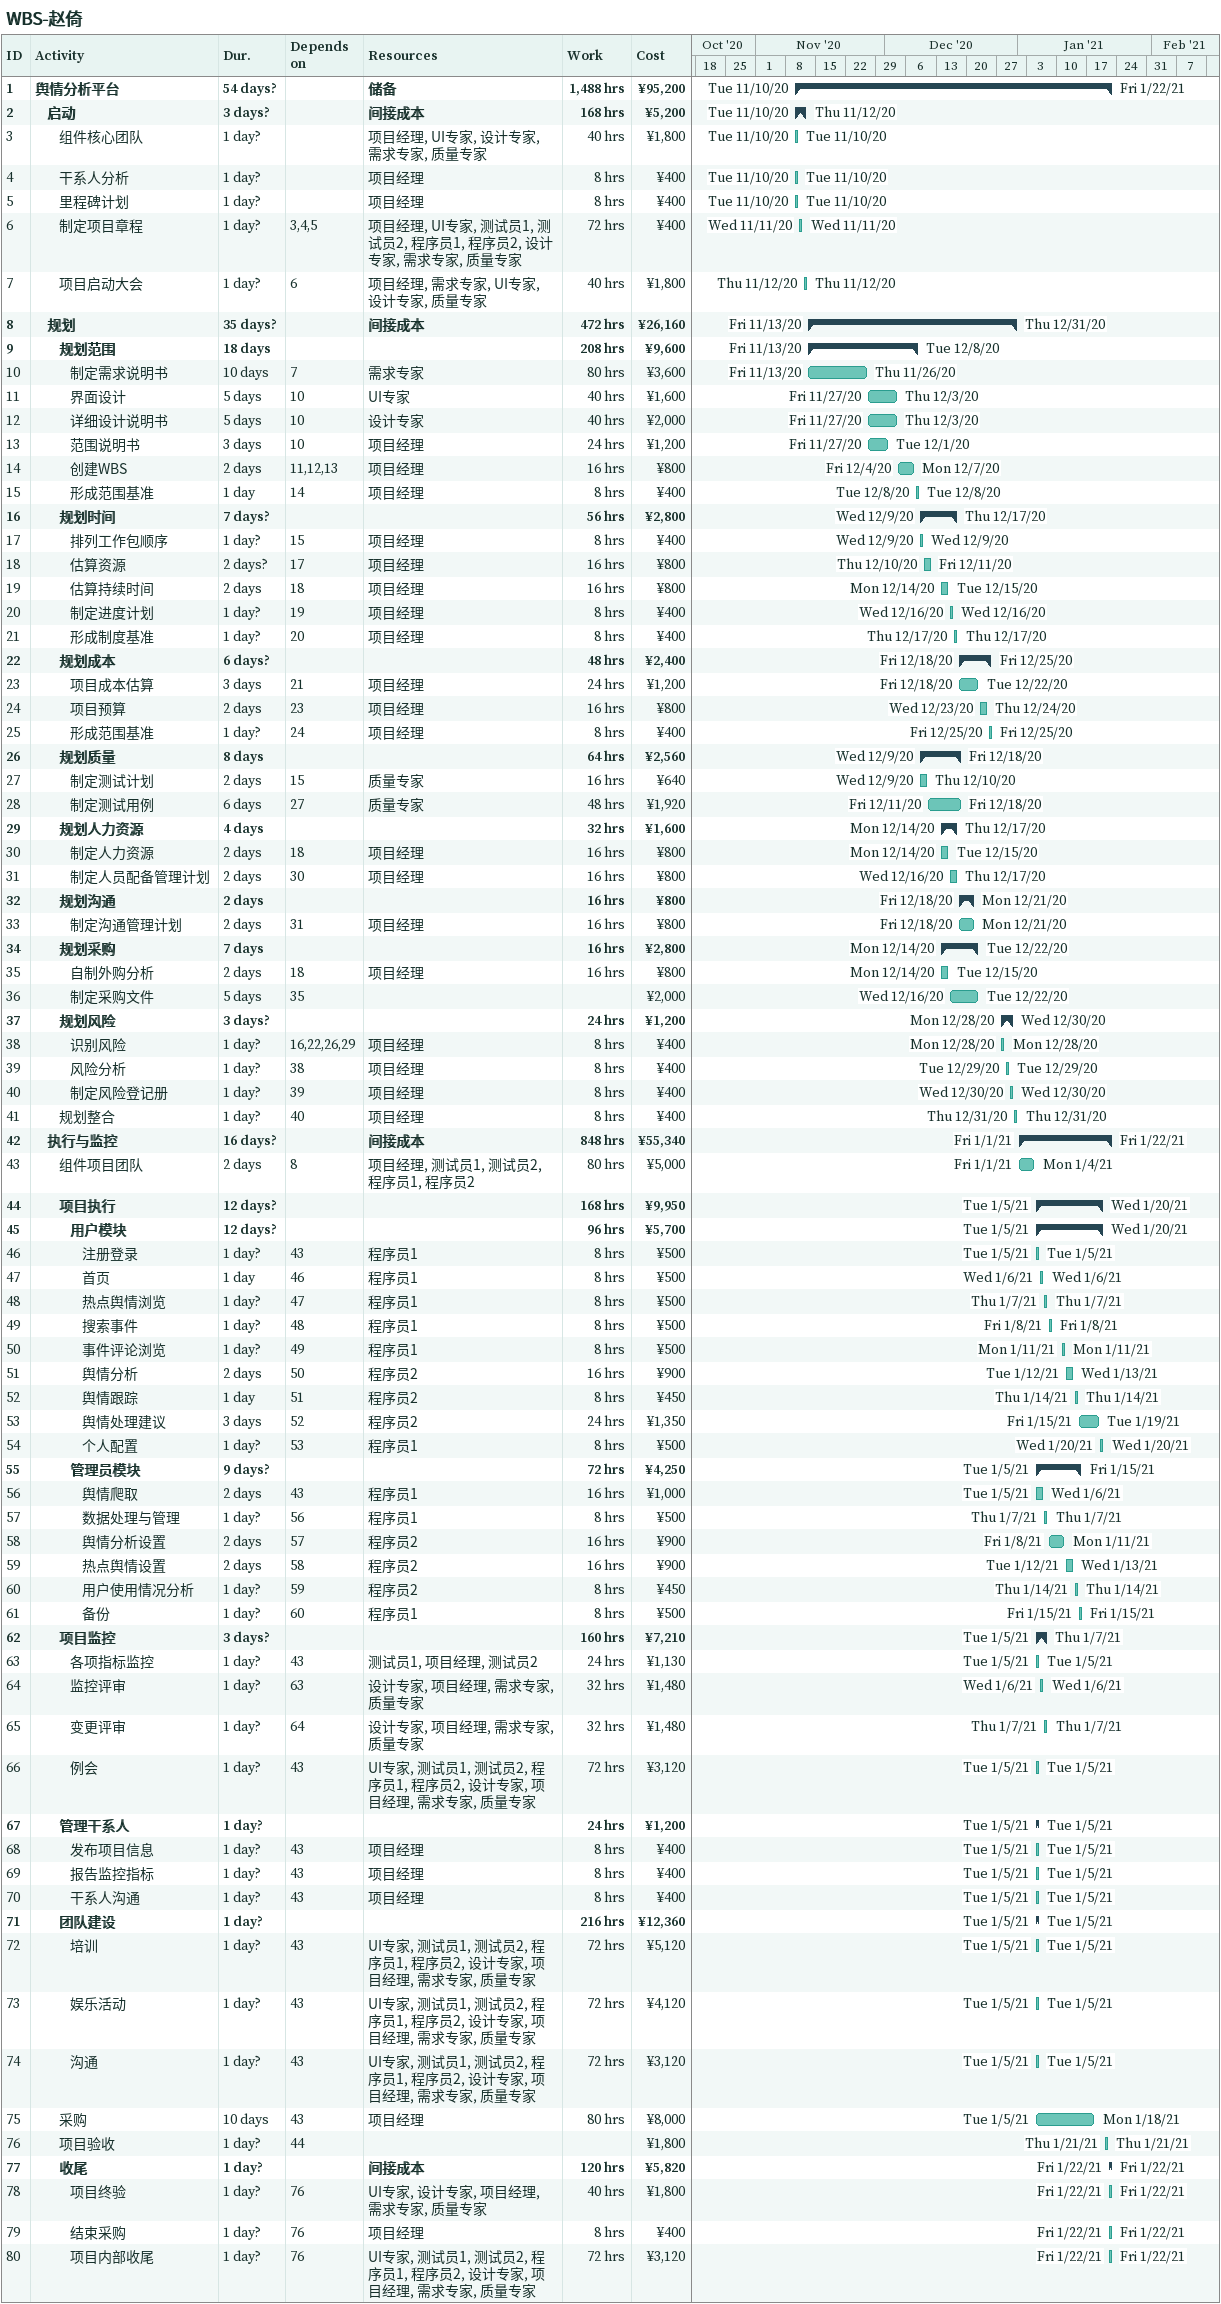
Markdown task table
WBS-赵倚

| ID | Level | Task | Duration | Start | Finish | Predecessors | Resources | Work (h) | Cost (¥) |
|---|---|---|---|---|---|---|---|---|---|
| 1 | 1 | **舆情分析平台** | 54d? | 2020-11-10 | 2021-01-22 |  | 储备 | 1488 | 95200 |
| 2 | 2 | **启动** | 3d? | 2020-11-10 | 2020-11-12 |  | 间接成本 | 168 | 5200 |
| 3 | 3 | 组件核心团队 | 1d? | 2020-11-10 | 2020-11-10 |  | 项目经理, UI专家, 设计专家, 需求专家, 质量专家 | 40 | 1800 |
| 4 | 3 | 干系人分析 | 1d? | 2020-11-10 | 2020-11-10 |  | 项目经理 | 8 | 400 |
| 5 | 3 | 里程碑计划 | 1d? | 2020-11-10 | 2020-11-10 |  | 项目经理 | 8 | 400 |
| 6 | 3 | 制定项目章程 | 1d? | 2020-11-11 | 2020-11-11 | 3, 4, 5 | 项目经理, UI专家, 测试员1, 测试员2, 程序员1, 程序员2, 设计专家, 需求专家, 质量专家 | 72 | 400 |
| 7 | 3 | 项目启动大会 | 1d? | 2020-11-12 | 2020-11-12 | 6 | 项目经理, 需求专家, UI专家, 设计专家, 质量专家 | 40 | 1800 |
| 8 | 2 | **规划** | 35d? | 2020-11-13 | 2020-12-31 |  | 间接成本 | 472 | 26160 |
| 9 | 3 | **规划范围** | 18d | 2020-11-13 | 2020-12-08 |  |  | 208 | 9600 |
| 10 | 4 | 制定需求说明书 | 10d | 2020-11-13 | 2020-11-26 | 7 | 需求专家 | 80 | 3600 |
| 11 | 4 | 界面设计 | 5d | 2020-11-27 | 2020-12-03 | 10 | UI专家 | 40 | 1600 |
| 12 | 4 | 详细设计说明书 | 5d | 2020-11-27 | 2020-12-03 | 10 | 设计专家 | 40 | 2000 |
| 13 | 4 | 范围说明书 | 3d | 2020-11-27 | 2020-12-01 | 10 | 项目经理 | 24 | 1200 |
| 14 | 4 | 创建WBS | 2d | 2020-12-04 | 2020-12-07 | 11, 12, 13 | 项目经理 | 16 | 800 |
| 15 | 4 | 形成范围基准 | 1d | 2020-12-08 | 2020-12-08 | 14 | 项目经理 | 8 | 400 |
| 16 | 3 | **规划时间** | 7d? | 2020-12-09 | 2020-12-17 |  |  | 56 | 2800 |
| 17 | 4 | 排列工作包顺序 | 1d? | 2020-12-09 | 2020-12-09 | 15 | 项目经理 | 8 | 400 |
| 18 | 4 | 估算资源 | 2d? | 2020-12-10 | 2020-12-11 | 17 | 项目经理 | 16 | 800 |
| 19 | 4 | 估算持续时间 | 2d | 2020-12-14 | 2020-12-15 | 18 | 项目经理 | 16 | 800 |
| 20 | 4 | 制定进度计划 | 1d? | 2020-12-16 | 2020-12-16 | 19 | 项目经理 | 8 | 400 |
| 21 | 4 | 形成制度基准 | 1d? | 2020-12-17 | 2020-12-17 | 20 | 项目经理 | 8 | 400 |
| 22 | 3 | **规划成本** | 6d? | 2020-12-18 | 2020-12-25 |  |  | 48 | 2400 |
| 23 | 4 | 项目成本估算 | 3d | 2020-12-18 | 2020-12-22 | 21 | 项目经理 | 24 | 1200 |
| 24 | 4 | 项目预算 | 2d | 2020-12-23 | 2020-12-24 | 23 | 项目经理 | 16 | 800 |
| 25 | 4 | 形成范围基准 | 1d? | 2020-12-25 | 2020-12-25 | 24 | 项目经理 | 8 | 400 |
| 26 | 3 | **规划质量** | 8d | 2020-12-09 | 2020-12-18 |  |  | 64 | 2560 |
| 27 | 4 | 制定测试计划 | 2d | 2020-12-09 | 2020-12-10 | 15 | 质量专家 | 16 | 640 |
| 28 | 4 | 制定测试用例 | 6d | 2020-12-11 | 2020-12-18 | 27 | 质量专家 | 48 | 1920 |
| 29 | 3 | **规划人力资源** | 4d | 2020-12-14 | 2020-12-17 |  |  | 32 | 1600 |
| 30 | 4 | 制定人力资源 | 2d | 2020-12-14 | 2020-12-15 | 18 | 项目经理 | 16 | 800 |
| 31 | 4 | 制定人员配备管理计划 | 2d | 2020-12-16 | 2020-12-17 | 30 | 项目经理 | 16 | 800 |
| 32 | 3 | **规划沟通** | 2d | 2020-12-18 | 2020-12-21 |  |  | 16 | 800 |
| 33 | 4 | 制定沟通管理计划 | 2d | 2020-12-18 | 2020-12-21 | 31 | 项目经理 | 16 | 800 |
| 34 | 3 | **规划采购** | 7d | 2020-12-14 | 2020-12-22 |  |  | 16 | 2800 |
| 35 | 4 | 自制外购分析 | 2d | 2020-12-14 | 2020-12-15 | 18 | 项目经理 | 16 | 800 |
| 36 | 4 | 制定采购文件 | 5d | 2020-12-16 | 2020-12-22 | 35 |  |  | 2000 |
| 37 | 3 | **规划风险** | 3d? | 2020-12-28 | 2020-12-30 |  |  | 24 | 1200 |
| 38 | 4 | 识别风险 | 1d? | 2020-12-28 | 2020-12-28 | 16, 22, 26, 29 | 项目经理 | 8 | 400 |
| 39 | 4 | 风险分析 | 1d? | 2020-12-29 | 2020-12-29 | 38 | 项目经理 | 8 | 400 |
| 40 | 4 | 制定风险登记册 | 1d? | 2020-12-30 | 2020-12-30 | 39 | 项目经理 | 8 | 400 |
| 41 | 3 | 规划整合 | 1d? | 2020-12-31 | 2020-12-31 | 40 | 项目经理 | 8 | 400 |
| 42 | 2 | **执行与监控** | 16d? | 2021-01-01 | 2021-01-22 |  | 间接成本 | 848 | 55340 |
| 43 | 3 | 组件项目团队 | 2d | 2021-01-01 | 2021-01-04 | 8 | 项目经理, 测试员1, 测试员2, 程序员1, 程序员2 | 80 | 5000 |
| 44 | 3 | **项目执行** | 12d? | 2021-01-05 | 2021-01-20 |  |  | 168 | 9950 |
| 45 | 4 | **用户模块** | 12d? | 2021-01-05 | 2021-01-20 |  |  | 96 | 5700 |
| 46 | 5 | 注册登录 | 1d? | 2021-01-05 | 2021-01-05 | 43 | 程序员1 | 8 | 500 |
| 47 | 5 | 首页 | 1d | 2021-01-06 | 2021-01-06 | 46 | 程序员1 | 8 | 500 |
| 48 | 5 | 热点舆情浏览 | 1d? | 2021-01-07 | 2021-01-07 | 47 | 程序员1 | 8 | 500 |
| 49 | 5 | 搜索事件 | 1d? | 2021-01-08 | 2021-01-08 | 48 | 程序员1 | 8 | 500 |
| 50 | 5 | 事件评论浏览 | 1d? | 2021-01-11 | 2021-01-11 | 49 | 程序员1 | 8 | 500 |
| 51 | 5 | 舆情分析 | 2d | 2021-01-12 | 2021-01-13 | 50 | 程序员2 | 16 | 900 |
| 52 | 5 | 舆情跟踪 | 1d | 2021-01-14 | 2021-01-14 | 51 | 程序员2 | 8 | 450 |
| 53 | 5 | 舆情处理建议 | 3d | 2021-01-15 | 2021-01-19 | 52 | 程序员2 | 24 | 1350 |
| 54 | 5 | 个人配置 | 1d? | 2021-01-20 | 2021-01-20 | 53 | 程序员1 | 8 | 500 |
| 55 | 4 | **管理员模块** | 9d? | 2021-01-05 | 2021-01-15 |  |  | 72 | 4250 |
| 56 | 5 | 舆情爬取 | 2d | 2021-01-05 | 2021-01-06 | 43 | 程序员1 | 16 | 1000 |
| 57 | 5 | 数据处理与管理 | 1d? | 2021-01-07 | 2021-01-07 | 56 | 程序员1 | 8 | 500 |
| 58 | 5 | 舆情分析设置 | 2d | 2021-01-08 | 2021-01-11 | 57 | 程序员2 | 16 | 900 |
| 59 | 5 | 热点舆情设置 | 2d | 2021-01-12 | 2021-01-13 | 58 | 程序员2 | 16 | 900 |
| 60 | 5 | 用户使用情况分析 | 1d? | 2021-01-14 | 2021-01-14 | 59 | 程序员2 | 8 | 450 |
| 61 | 5 | 备份 | 1d? | 2021-01-15 | 2021-01-15 | 60 | 程序员1 | 8 | 500 |
| 62 | 3 | **项目监控** | 3d? | 2021-01-05 | 2021-01-07 |  |  | 160 | 7210 |
| 63 | 4 | 各项指标监控 | 1d? | 2021-01-05 | 2021-01-05 | 43 | 测试员1, 项目经理, 测试员2 | 24 | 1130 |
| 64 | 4 | 监控评审 | 1d? | 2021-01-06 | 2021-01-06 | 63 | 设计专家, 项目经理, 需求专家, 质量专家 | 32 | 1480 |
| 65 | 4 | 变更评审 | 1d? | 2021-01-07 | 2021-01-07 | 64 | 设计专家, 项目经理, 需求专家, 质量专家 | 32 | 1480 |
| 66 | 4 | 例会 | 1d? | 2021-01-05 | 2021-01-05 | 43 | UI专家, 测试员1, 测试员2, 程序员1, 程序员2, 设计专家, 项目经理, 需求专家, 质量专家 | 72 | 3120 |
| 67 | 3 | **管理干系人** | 1d? | 2021-01-05 | 2021-01-05 |  |  | 24 | 1200 |
| 68 | 4 | 发布项目信息 | 1d? | 2021-01-05 | 2021-01-05 | 43 | 项目经理 | 8 | 400 |
| 69 | 4 | 报告监控指标 | 1d? | 2021-01-05 | 2021-01-05 | 43 | 项目经理 | 8 | 400 |
| 70 | 4 | 干系人沟通 | 1d? | 2021-01-05 | 2021-01-05 | 43 | 项目经理 | 8 | 400 |
| 71 | 3 | **团队建设** | 1d? | 2021-01-05 | 2021-01-05 |  |  | 216 | 12360 |
| 72 | 4 | 培训 | 1d? | 2021-01-05 | 2021-01-05 | 43 | UI专家, 测试员1, 测试员2, 程序员1, 程序员2, 设计专家, 项目经理, 需求专家, 质量专家 | 72 | 5120 |
| 73 | 4 | 娱乐活动 | 1d? | 2021-01-05 | 2021-01-05 | 43 | UI专家, 测试员1, 测试员2, 程序员1, 程序员2, 设计专家, 项目经理, 需求专家, 质量专家 | 72 | 4120 |
| 74 | 4 | 沟通 | 1d? | 2021-01-05 | 2021-01-05 | 43 | UI专家, 测试员1, 测试员2, 程序员1, 程序员2, 设计专家, 项目经理, 需求专家, 质量专家 | 72 | 3120 |
| 75 | 3 | 采购 | 10d | 2021-01-05 | 2021-01-18 | 43 | 项目经理 | 80 | 8000 |
| 76 | 3 | 项目验收 | 1d? | 2021-01-21 | 2021-01-21 | 44 |  |  | 1800 |
| 77 | 3 | **收尾** | 1d? | 2021-01-22 | 2021-01-22 |  | 间接成本 | 120 | 5820 |
| 78 | 4 | 项目终验 | 1d? | 2021-01-22 | 2021-01-22 | 76 | UI专家, 设计专家, 项目经理, 需求专家, 质量专家 | 40 | 1800 |
| 79 | 4 | 结束采购 | 1d? | 2021-01-22 | 2021-01-22 | 76 | 项目经理 | 8 | 400 |
| 80 | 4 | 项目内部收尾 | 1d? | 2021-01-22 | 2021-01-22 | 76 | UI专家, 测试员1, 测试员2, 程序员1, 程序员2, 设计专家, 项目经理, 需求专家, 质量专家 | 72 | 3120 |
